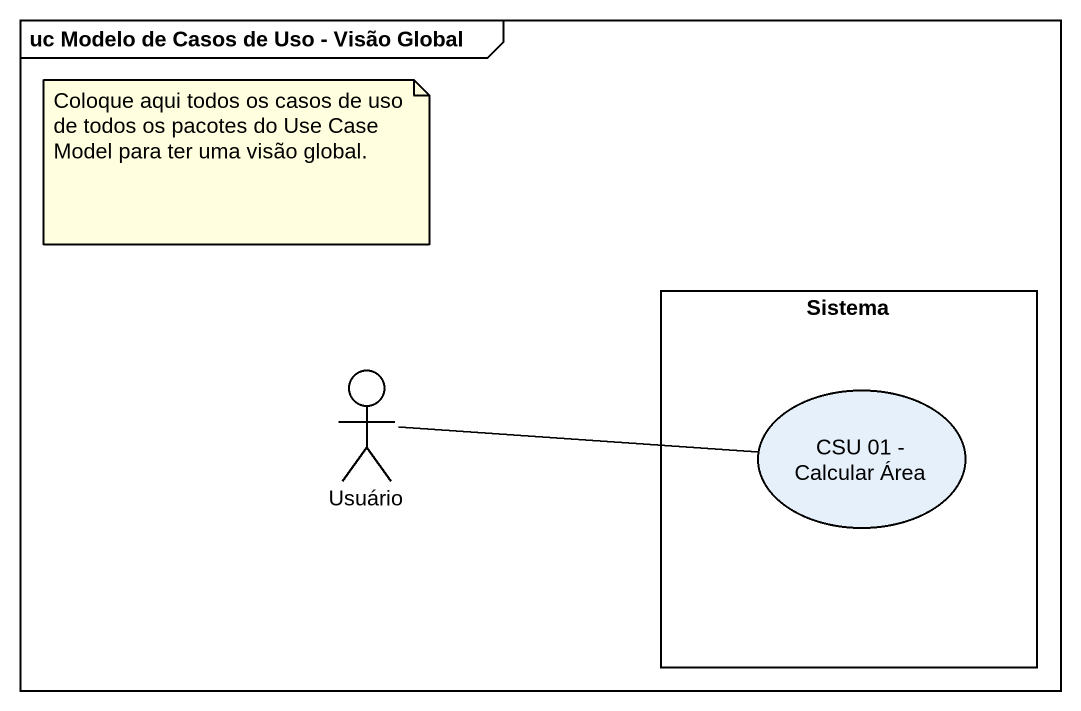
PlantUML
@startuml
mainframe uc Modelo de Casos de Uso - Visão Global
rectangle Sistema {
  usecase "CSU 01 - Calcular Área" as CSU_01_Calcular_Área
}
actor Usuário
Usuário -right- CSU_01_Calcular_Área
note as N1
  Coloque aqui todos os casos de uso de todos os pacotes do Use Case Model para ter uma visão global.
end note
@enduml
